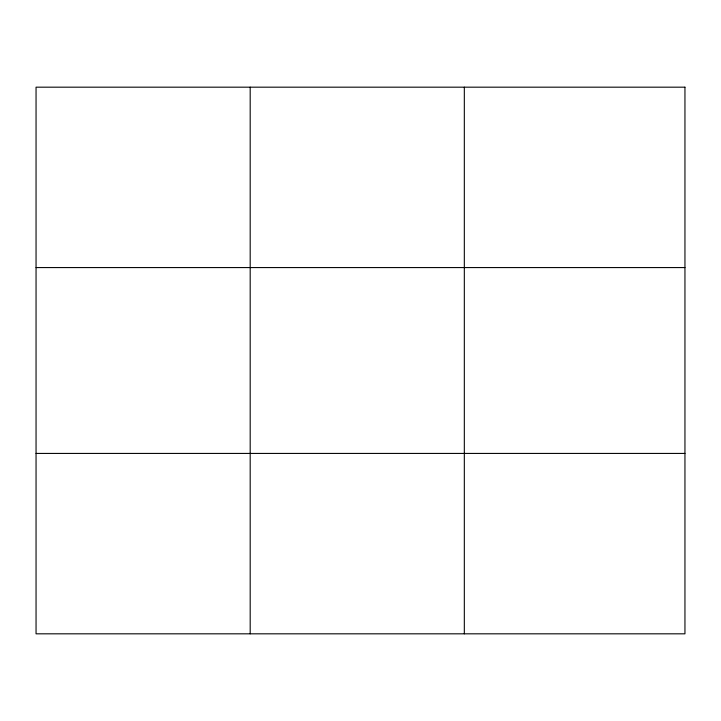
<?xml version="1.0" encoding="UTF-8"?>
<svg xmlns="http://www.w3.org/2000/svg" width="721" height="721" viewBox="0 0 721 721"><rect width="100%" height="100%" fill="white"/><g stroke="black" fill="none" stroke-linecap="round" stroke-linejoin="round"><path stroke-width="1.08" d="M250.187 87.178L250.187 633.822M464.324 87.178L464.324 633.822M36.05 267.572L684.95 267.572M36.05 453.428L684.95 453.428M684.95 87.178L684.95 633.822L36.05 633.822L36.05 87.178L684.95 87.178"/></g></svg>
